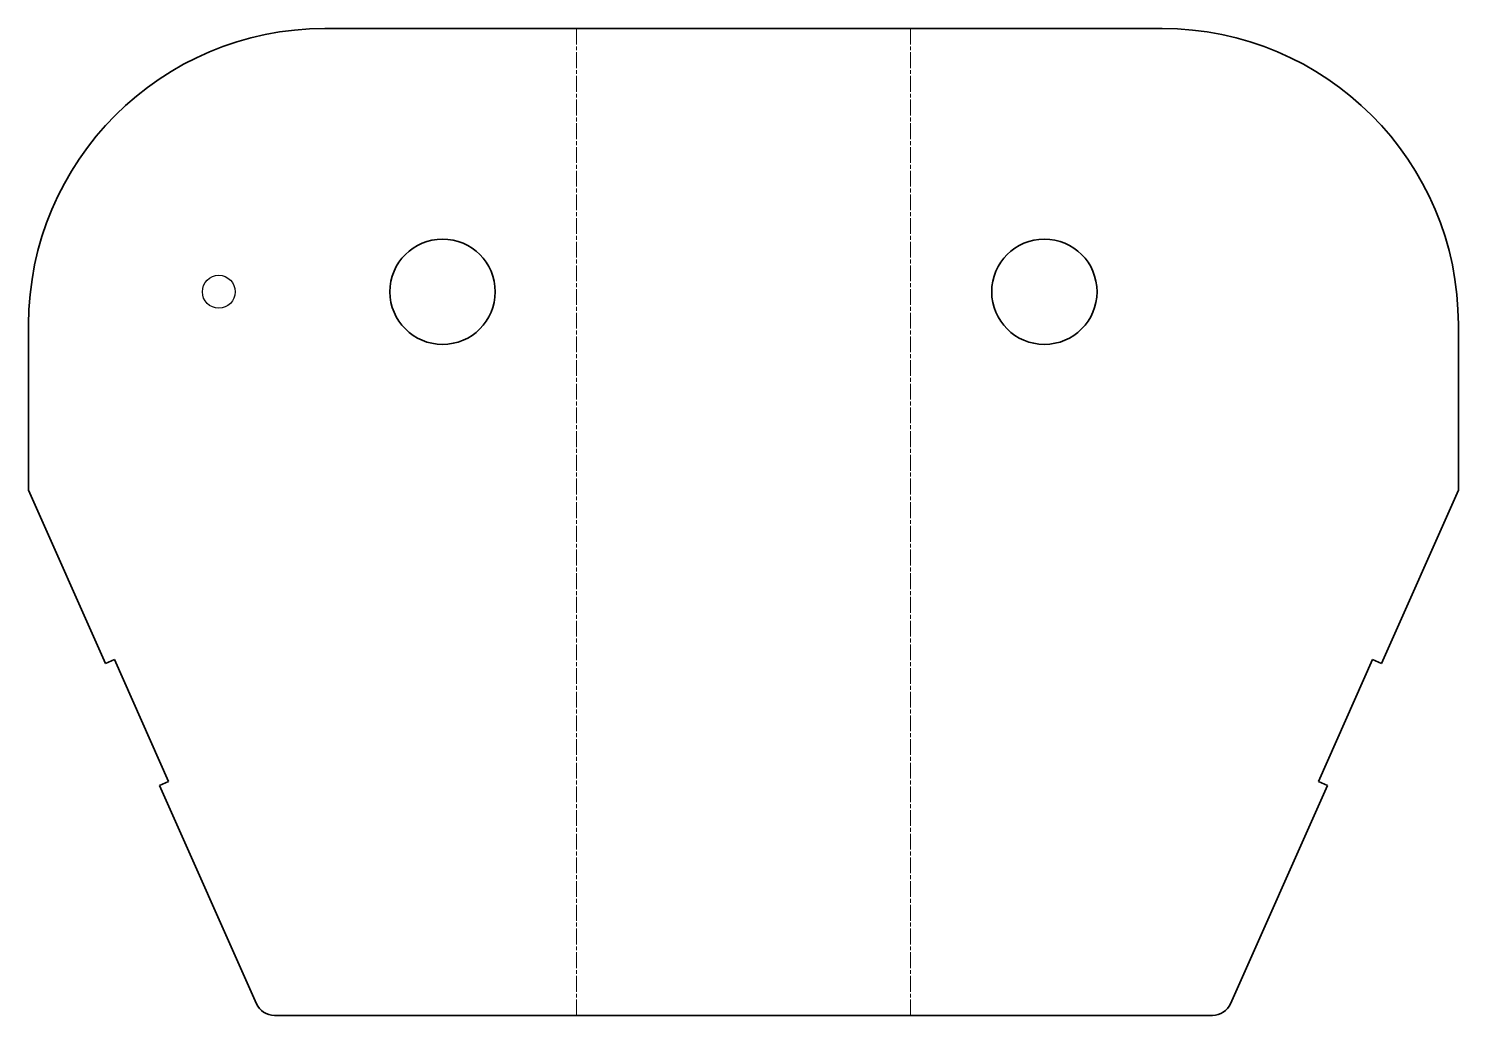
# Model space of a CAD drawing. Header units: millimetres. Extents: x 0 to 217, y 0 to 150.
import ezdxf

# ---------------------------------------------------------------- set-up
doc = ezdxf.new("R2010")
doc.units = ezdxf.units.MM
doc.linetypes.add('Chain', pattern=[13.68, 9.12, -1.14, 2.28, -1.14])
doc.layers.add('SIMUMAK Bend Centerline (ISO)', color=7, linetype='Chain', lineweight=9)
doc.layers.add('SIMUMAK Visible (ISO)', color=7, linetype='Continuous', lineweight=35)

# ---------------------------------------------------------------- blocks, each defined once
blk = doc.blocks.new('CA-SMT-02-CA02_Sheet_5_CA-SMT-02-CA02 - Desplegada')
blk.add_circle((-79.72, 35), 2.5)
at = {"layer": 'SIMUMAK Bend Centerline (ISO)', "ltscale": 0.263158}
for p, q in [((-25.36, -75), (-25.36, 75)), ((25.36, -75), (25.36, 75))]:
    blk.add_line(p, q, dxfattribs=at)
at = {"layer": 'SIMUMAK Visible (ISO)'}
for p, q in [((-63.62, 75), (63.62, 75)), ((-108.62, 4.83), (-108.62, 30)), ((108.62, 30), (108.62, 4.83)), ((-96.95, -21.5), (-108.62, 4.83)), ((96.95, -21.5), (108.62, 4.83)), ((-96.95, -21.5), (-95.58, -20.89)), ((-95.58, -20.89), (-87.35, -39.45)), ((87.35, -39.45), (95.58, -20.89)), ((95.58, -20.89), (96.95, -21.5)), ((-87.35, -39.45), (-88.72, -40.06)), ((-74.01, -73.22), (-88.72, -40.06)), ((74.01, -73.22), (88.72, -40.06)), ((88.72, -40.06), (87.35, -39.45)), ((71.27, -75), (-71.27, -75))]:
    blk.add_line(p, q, dxfattribs=at)
for centre in [(-45.72, 35), (45.72, 35)]:
    blk.add_circle(centre, 8, dxfattribs=at)
at = {"layer": 'SIMUMAK Visible (ISO)', "extrusion": (0, 0, -1)}
for centre, radius, start, end in [((63.62, 30), 45, 0, 90), ((71.27, -72), 3, 270, 336.0847), ((-71.27, -72), 3, 203.9153, 270)]:
    blk.add_arc(centre, radius, start, end, dxfattribs=at)
at = {"layer": 'SIMUMAK Visible (ISO)'}
blk.add_arc((63.62, 30), 45, 0, 90, dxfattribs=at)

msp = doc.modelspace()

# ---------------------------------------------------------------- block references
msp.add_blockref('CA-SMT-02-CA02_Sheet_5_CA-SMT-02-CA02 - Desplegada', (108.62, 75))

doc.saveas('drawing.dxf')
